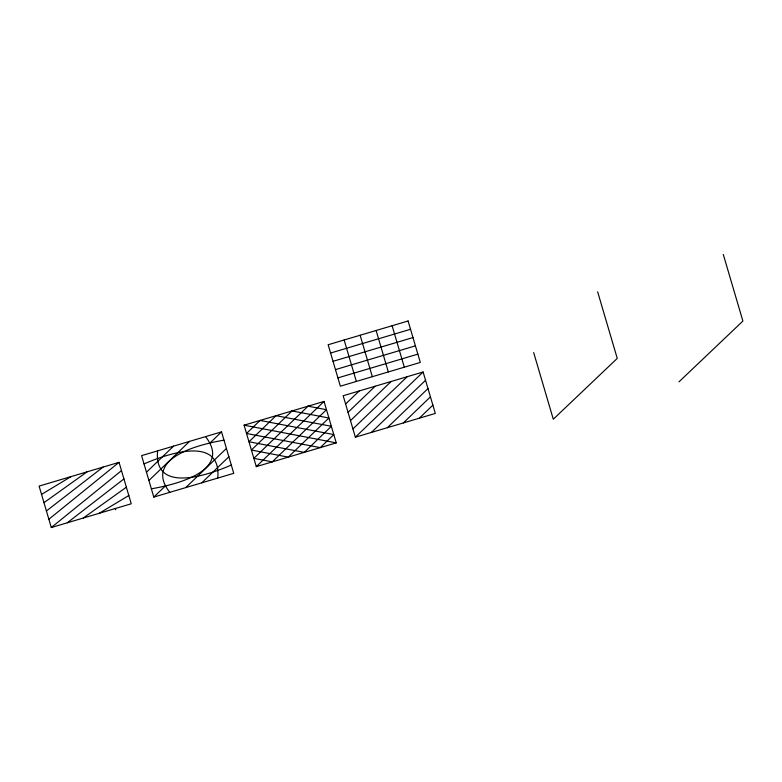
<?xml version="1.0" encoding="UTF-8"?>
<svg xmlns="http://www.w3.org/2000/svg" width="782" height="782" viewBox="0 0 782 782"><rect width="100%" height="100%" fill="white"/><g stroke="black" fill="none" stroke-linecap="round" stroke-linejoin="round"><path stroke-width="1.17" d="M157.583 450.882C153.468 494.762 209.772 474.449 231.306 465.036M217.758 478.076C221.873 434.206 165.559 454.518 144.035 463.922M146.469 472.22L173.575 446.131M148.912 480.51L189.557 441.38M153.8 497.088L233.75 473.325L221.541 431.879L141.591 455.632L153.8 497.088L165.54 485.778M209.791 443.189L221.541 431.879M185.774 487.577L226.418 448.457M201.766 482.826L228.862 456.747M256.291 466.629L324.031 401.43L336.24 442.876L256.291 466.629L244.082 425.183L324.031 401.43M345.605 404.03L359.153 390.99M348.049 412.319L375.145 386.24M350.492 420.608L391.137 381.489M352.926 428.898L407.129 376.738M355.37 437.187L423.111 371.988L435.32 413.434L355.37 437.187L343.161 395.741L423.111 371.988M371.362 432.436L425.555 380.277M387.344 427.686L427.998 388.566M403.336 422.935L430.432 396.855M419.328 418.184L432.876 405.144M678.942 381.87L742.9 321.07L723.291 254.463M48.865 519.248L119.05 462.338L131.249 503.784L51.299 527.537L39.1 486.091L119.05 462.338M51.299 527.537L121.493 470.627M46.421 510.959L103.058 467.089M67.291 522.787L123.927 478.916M43.978 502.67L87.066 471.839M83.283 518.036L126.371 487.206M41.544 494.38L71.084 476.59M99.275 513.285L128.815 495.495M330.591 353.034L410.54 329.281M333.034 361.323L412.984 337.57M335.468 369.612L415.418 345.859M337.912 377.902L417.862 354.148M223.984 440.168C200.779 444.068 142.588 457.753 169.782 492.328M151.356 488.799C174.562 484.899 232.743 471.214 205.549 436.63M244.082 425.183L336.24 442.876M115.267 508.535L115.716 509.776M597.644 291.794L617.252 358.4L553.294 419.211L533.676 352.604M392.105 325.742L404.314 367.188M376.122 330.493L388.322 371.939M360.131 335.243L372.33 376.689M344.139 339.994L356.338 381.44M260.074 420.433L246.525 433.472L320.249 447.627L333.797 434.587L260.074 420.433M276.066 415.682L248.969 441.762L304.257 452.377L331.353 426.298L276.066 415.682M292.057 410.931L251.403 450.051L288.265 457.128L328.909 418.008L292.057 410.931M308.04 406.181L253.847 458.34L272.273 461.879L326.475 409.719L308.04 406.181M408.096 320.991L328.147 344.745L340.356 386.191L420.305 362.437L408.096 320.991"/></g></svg>
